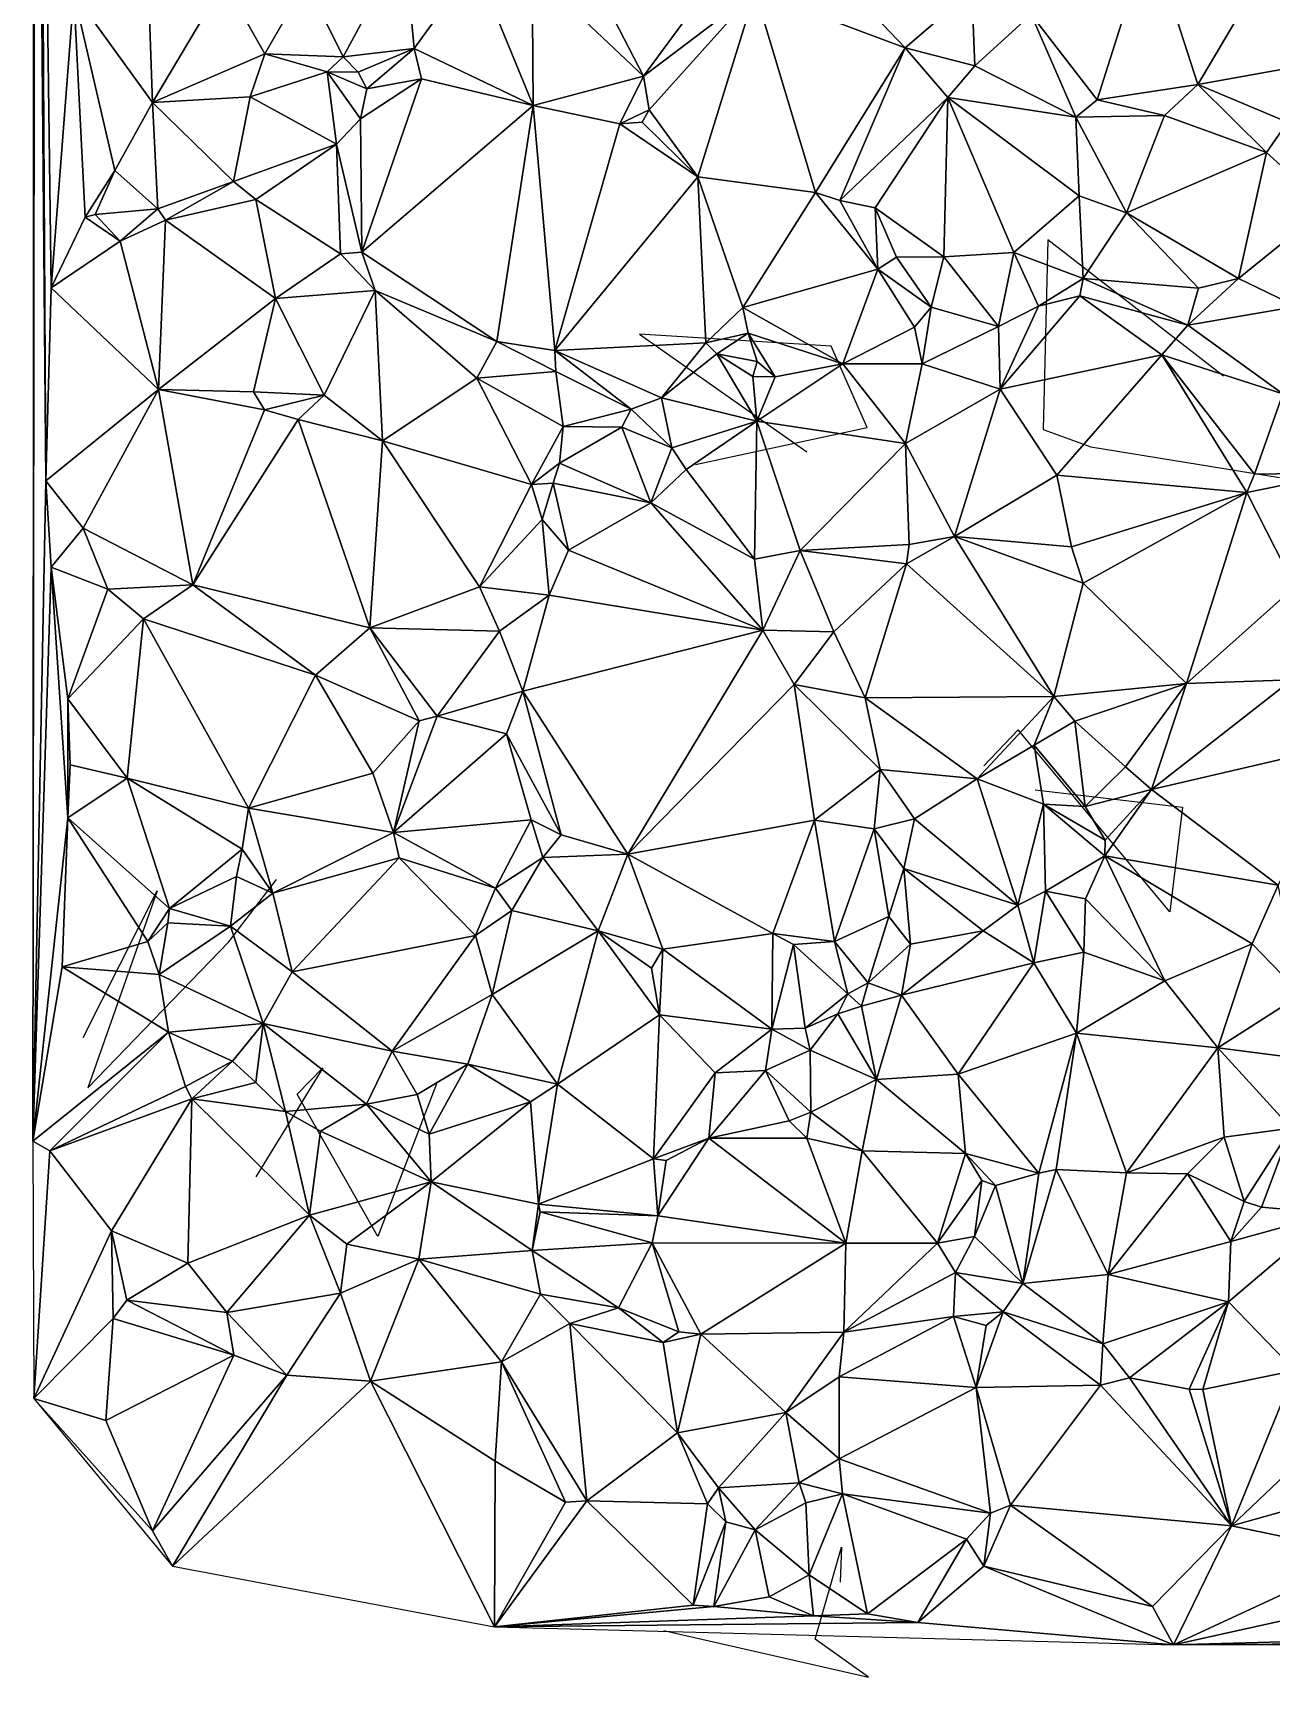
# Model space of a CAD drawing. Header units: metres. Extents: x -15 to 15.3, y -15.5 to 15.
# Drawn here: x -15 to -4.97, y -15.25 to -1.94 of the extents above; entities that cross this region are included whole.
import ezdxf

# ---------------------------------------------------------------- set-up
doc = ezdxf.new("R2010")
doc.units = ezdxf.units.M
doc.layers.add('CRACKS', color=1, linetype='Continuous')
doc.layers.add('STREET_MESH', color=7, linetype='Continuous')

msp = doc.modelspace()

# ---------------------------------------------------------------- linework, layer by layer
at = {"layer": 'CRACKS'}
for points in [[(-5.358, -4.716, 0.1), (-6.779, -3.612, 0.1), (-6.817, -5.148, 0.1), (-6.432, -5.287, 0.1), (-4.905, -5.535, 0.1)], [(-9.632, -5.432, 0.1), (-8.241, -5.131, 0.1), (-8.535, -4.473, 0.1), (-10.085, -4.377, 0.1), (-8.73, -5.329, 0.1)], [(-6.881, -8.065, 0.1), (-5.69, -8.205, 0.1), (-5.791, -9.052, 0.1), (-7.021, -7.579, 0.1), (-7.297, -7.869, 0.1)], [(-14.59, -10.07, 0.1), (-13.99, -8.883, 0.1), (-14.552, -10.477, 0.1), (-13.411, -9.296, 0.1), (-13.023, -8.79, 0.1)], [(-11.73, -10.444, 0.1), (-12.204, -11.681, 0.1), (-12.856, -10.528, 0.1), (-12.65, -10.315, 0.1), (-13.19, -11.197, 0.1)], [(-9.888, -14.871, 0.1), (-8.231, -15.247, 0.1), (-8.664, -14.941, 0.1), (-8.45, -14.195, 0.1), (-8.462, -14.478, 0.1)]]:
    msp.add_polyline3d(points, dxfattribs=at)
at = {"layer": 'STREET_MESH'}
for points in [[(-14.978, 4.405), (-14.99, 7.41), (-14.996, -10.909)], [(-14.89, -5.563), (-14.978, 4.405), (-14.996, -10.909)], [(-14.89, -5.563), (-14.94, 2.964), (-14.978, 4.405)], [(-14.665, -1.617), (-14.94, 2.964), (-14.848, -4)], [(-14.94, 2.964), (-14.89, -5.563), (-14.848, -4)], [(-6.38, -2.478), (-5.958, -1.14), (-6.914, -1.788)], [(-5.958, -1.14), (-6.38, -2.478), (-5.566, -2.356)], [(-5.958, -1.14), (-5.566, -2.356), (-4.936, -1.291)], [(-11.987, -1.21), (-12.783, -1.523), (-12.483, -2.131)], [(-11.91, -2.063), (-11.987, -1.21), (-12.483, -2.131)], [(-11.987, -1.21), (-11.91, -2.063), (-11.415, -1.38)], [(-10.565, -1.294), (-10.953, -1.435), (-10.054, -2.287)], [(-9.369, -1.358), (-10.565, -1.294), (-10.054, -2.287)], [(-5.566, -2.356), (-4.814, -2.22), (-4.936, -1.291)], [(-14.029, -2.5), (-14.069, -1.355), (-14.665, -1.617)], [(-14.029, -2.5), (-13.448, -1.525), (-14.069, -1.355)], [(-11.91, -2.063), (-10.947, -2.526), (-11.415, -1.38)], [(-10.947, -2.526), (-10.953, -1.435), (-11.415, -1.38)], [(-10.953, -1.435), (-10.947, -2.526), (-10.054, -2.287)], [(-9.149, -1.602), (-9.369, -1.358), (-10.054, -2.287)], [(-8.6, -1.359), (-9.149, -1.602), (-7.936, -2.058)], [(-7.395, -1.593), (-8.6, -1.359), (-7.936, -2.058)], [(-13.448, -1.525), (-14.029, -2.5), (-13.118, -2.107)], [(-12.783, -1.523), (-13.448, -1.525), (-13.118, -2.107)], [(-12.483, -2.131), (-12.783, -1.523), (-13.118, -2.107)], [(-7.372, -2.204), (-7.395, -1.593), (-7.936, -2.058)], [(-7.395, -1.593), (-7.372, -2.204), (-6.914, -1.788)], [(-14.573, -3.429), (-14.665, -1.617), (-14.848, -4)], [(-14.573, -3.429), (-14.334, -3.052), (-14.665, -1.617)], [(-14.334, -3.052), (-14.029, -2.5), (-14.665, -1.617)], [(-10.006, -2.559), (-9.149, -1.602), (-10.054, -2.287)], [(-9.149, -1.602), (-10.006, -2.559), (-9.614, -3.103)], [(-9.149, -1.602), (-9.614, -3.103), (-8.661, -3.23)], [(-9.149, -1.602), (-8.661, -3.23), (-7.936, -2.058)], [(-7.372, -2.204), (-6.552, -2.619), (-6.914, -1.788)], [(-6.552, -2.619), (-6.38, -2.478), (-6.914, -1.788)], [(-14.029, -2.5), (-13.236, -2.455), (-13.118, -2.107)], [(-13.236, -2.455), (-12.615, -2.252), (-13.118, -2.107)], [(-12.615, -2.252), (-12.483, -2.131), (-13.118, -2.107)], [(-12.364, -2.256), (-11.91, -2.063), (-12.483, -2.131)], [(-12.364, -2.256), (-12.293, -2.389), (-11.91, -2.063)], [(-11.91, -2.063), (-12.293, -2.389), (-11.85, -2.308)], [(-11.91, -2.063), (-11.85, -2.308), (-10.947, -2.526)], [(-8.661, -3.23), (-8.463, -3.294), (-7.936, -2.058)], [(-8.463, -3.294), (-7.59, -2.461), (-7.936, -2.058)], [(-7.59, -2.461), (-7.372, -2.204), (-7.936, -2.058)], [(-12.538, -2.839), (-12.615, -2.252), (-13.236, -2.455)], [(-12.615, -2.252), (-12.364, -2.256), (-12.483, -2.131)], [(-12.615, -2.252), (-12.293, -2.389), (-12.364, -2.256)], [(-12.345, -2.634), (-12.615, -2.252), (-12.538, -2.839)], [(-12.615, -2.252), (-12.345, -2.634), (-12.293, -2.389)], [(-6.552, -2.619), (-7.372, -2.204), (-7.59, -2.461)], [(-4.839, -2.659), (-4.814, -2.22), (-5.566, -2.356)], [(-12.293, -2.389), (-12.345, -2.634), (-11.85, -2.308)], [(-12.345, -2.634), (-12.333, -3.712), (-11.85, -2.308)], [(-11.85, -2.308), (-12.333, -3.712), (-10.947, -2.526)], [(-10.947, -2.526), (-10.244, -2.674), (-10.054, -2.287)], [(-10.244, -2.674), (-10.006, -2.559), (-10.054, -2.287)], [(-6.38, -2.478), (-5.834, -2.606), (-5.566, -2.356)], [(-5.834, -2.606), (-5.009, -2.904), (-5.566, -2.356)], [(-5.009, -2.904), (-4.839, -2.659), (-5.566, -2.356)], [(-14.334, -3.052), (-13.984, -3.361), (-14.029, -2.5)], [(-13.373, -3.139), (-13.236, -2.455), (-14.029, -2.5)], [(-13.984, -3.361), (-13.373, -3.139), (-14.029, -2.5)], [(-12.538, -2.839), (-13.236, -2.455), (-13.373, -3.139)], [(-12.333, -3.712), (-11.239, -4.435), (-10.947, -2.526)], [(-10.947, -2.526), (-11.239, -4.435), (-10.77, -4.509)], [(-10.244, -2.674), (-10.947, -2.526), (-10.77, -4.509)], [(-7.59, -2.461), (-8.463, -3.294), (-8.177, -3.354)], [(-7.621, -3.751), (-7.59, -2.461), (-8.177, -3.354)], [(-7.621, -3.751), (-7.054, -3.714), (-7.59, -2.461)], [(-6.526, -3.255), (-6.552, -2.619), (-7.59, -2.461)], [(-7.054, -3.714), (-6.526, -3.255), (-7.59, -2.461)], [(-5.834, -2.606), (-6.38, -2.478), (-6.552, -2.619)], [(-12.345, -2.634), (-12.538, -2.839), (-12.333, -3.712)], [(-10.064, -2.659), (-10.006, -2.559), (-10.244, -2.674)], [(-10.064, -2.659), (-10.244, -2.674), (-9.614, -3.103)], [(-10.006, -2.559), (-10.064, -2.659), (-9.614, -3.103)], [(-5.834, -2.606), (-6.552, -2.619), (-6.144, -3.394)], [(-6.552, -2.619), (-6.526, -3.255), (-6.144, -3.394)], [(-5.009, -2.904), (-5.834, -2.606), (-6.144, -3.394)], [(-4.522, -3.347), (-4.839, -2.659), (-5.009, -2.904)], [(-9.614, -3.103), (-10.244, -2.674), (-10.77, -4.509)], [(-13.19, -3.285), (-12.538, -2.839), (-13.373, -3.139)], [(-13.19, -3.285), (-12.507, -3.725), (-12.538, -2.839)], [(-12.538, -2.839), (-12.507, -3.725), (-12.333, -3.712)], [(-5.235, -3.924), (-5.009, -2.904), (-6.144, -3.394)], [(-5.235, -3.924), (-4.522, -3.347), (-5.009, -2.904)], [(-14.492, -3.408), (-14.334, -3.052), (-14.573, -3.429)], [(-14.492, -3.408), (-13.984, -3.361), (-14.334, -3.052)], [(-13.373, -3.139), (-13.984, -3.361), (-13.923, -3.454)], [(-13.19, -3.285), (-13.373, -3.139), (-13.923, -3.454)], [(-9.548, -4.445), (-9.614, -3.103), (-10.77, -4.509)], [(-9.548, -4.445), (-9.248, -4.16), (-9.614, -3.103)], [(-9.614, -3.103), (-9.248, -4.16), (-8.661, -3.23)], [(-13.031, -4.086), (-13.19, -3.285), (-13.923, -3.454)], [(-12.507, -3.725), (-13.19, -3.285), (-13.031, -4.086)], [(-9.248, -4.16), (-8.157, -3.851), (-8.661, -3.23)], [(-8.157, -3.851), (-8.463, -3.294), (-8.661, -3.23)], [(-8.463, -3.294), (-8.157, -3.851), (-8.177, -3.354)], [(-6.494, -3.924), (-6.526, -3.255), (-7.054, -3.714)], [(-6.526, -3.255), (-6.494, -3.924), (-6.144, -3.394)], [(-14.289, -3.623), (-14.573, -3.429), (-14.848, -4)], [(-14.289, -3.623), (-14.492, -3.408), (-14.573, -3.429)], [(-13.984, -3.361), (-14.492, -3.408), (-14.289, -3.623)], [(-13.984, -3.361), (-14.289, -3.623), (-13.923, -3.454)], [(-14.289, -3.623), (-13.978, -4.824), (-13.923, -3.454)], [(-13.978, -4.824), (-13.031, -4.086), (-13.923, -3.454)], [(-8.157, -3.851), (-8.005, -3.752), (-8.177, -3.354)], [(-8.005, -3.752), (-7.621, -3.751), (-8.177, -3.354)], [(-6.494, -3.924), (-5.559, -4.004), (-6.144, -3.394)], [(-5.559, -4.004), (-5.235, -3.924), (-6.144, -3.394)], [(-4.766, -4.153), (-4.522, -3.347), (-5.235, -3.924)], [(-13.978, -4.824), (-14.289, -3.623), (-14.848, -4)], [(-12.507, -3.725), (-13.031, -4.086), (-12.226, -4.023)], [(-12.507, -3.725), (-12.226, -4.023), (-12.333, -3.712)], [(-12.226, -4.023), (-11.239, -4.435), (-12.333, -3.712)], [(-7.621, -3.751), (-7.18, -4.315), (-7.054, -3.714)], [(-7.18, -4.315), (-6.854, -4.148), (-7.054, -3.714)], [(-6.854, -4.148), (-6.494, -3.924), (-7.054, -3.714)], [(-9.248, -4.16), (-8.44, -4.616), (-8.157, -3.851)], [(-8.44, -4.616), (-7.858, -4.318), (-8.157, -3.851)], [(-7.725, -4.158), (-8.005, -3.752), (-8.157, -3.851)], [(-7.858, -4.318), (-7.725, -4.158), (-8.157, -3.851)], [(-8.005, -3.752), (-7.725, -4.158), (-7.621, -3.751)], [(-7.725, -4.158), (-7.18, -4.315), (-7.621, -3.751)], [(-6.494, -3.924), (-6.854, -4.148), (-6.522, -4.065)], [(-5.647, -4.304), (-6.494, -3.924), (-6.522, -4.065)], [(-6.494, -3.924), (-5.647, -4.304), (-5.559, -4.004)], [(-5.647, -4.304), (-5.235, -3.924), (-5.559, -4.004)], [(-5.647, -4.304), (-4.766, -4.153), (-5.235, -3.924)], [(-14.89, -5.563), (-13.978, -4.824), (-14.848, -4)], [(-13.211, -4.844), (-13.031, -4.086), (-13.978, -4.824)], [(-12.638, -4.871), (-13.031, -4.086), (-13.211, -4.844)], [(-13.031, -4.086), (-12.638, -4.871), (-12.226, -4.023)], [(-12.226, -4.023), (-12.638, -4.871), (-12.166, -5.239)], [(-11.402, -4.731), (-12.226, -4.023), (-12.166, -5.239)], [(-11.239, -4.435), (-12.226, -4.023), (-11.402, -4.731)], [(-5.858, -4.544), (-6.522, -4.065), (-7.165, -4.82)], [(-6.522, -4.065), (-6.854, -4.148), (-7.165, -4.82)], [(-5.858, -4.544), (-5.647, -4.304), (-6.522, -4.065)], [(-9.205, -4.368), (-9.248, -4.16), (-9.548, -4.445)], [(-8.44, -4.616), (-9.248, -4.16), (-9.205, -4.368)], [(-7.725, -4.158), (-7.858, -4.318), (-7.797, -4.617)], [(-7.725, -4.158), (-7.797, -4.617), (-7.18, -4.315)], [(-6.854, -4.148), (-7.18, -4.315), (-7.165, -4.82)], [(-4.766, -4.153), (-5.647, -4.304), (-4.877, -4.859)], [(-9.458, -4.535), (-9.205, -4.368), (-9.548, -4.445)], [(-9.458, -4.535), (-9.134, -4.596), (-9.205, -4.368)], [(-8.44, -4.616), (-9.205, -4.368), (-8.988, -4.722)], [(-9.205, -4.368), (-9.134, -4.596), (-8.988, -4.722)], [(-7.797, -4.617), (-7.858, -4.318), (-8.44, -4.616)], [(-7.18, -4.315), (-7.797, -4.617), (-7.165, -4.82)], [(-5.647, -4.304), (-5.858, -4.544), (-4.877, -4.859)], [(-11.239, -4.435), (-11.402, -4.731), (-10.764, -4.679)], [(-11.239, -4.435), (-10.764, -4.679), (-10.77, -4.509)], [(-9.907, -4.892), (-9.548, -4.445), (-10.77, -4.509)], [(-10.764, -4.679), (-10.154, -4.984), (-10.77, -4.509)], [(-10.154, -4.984), (-9.907, -4.892), (-10.77, -4.509)], [(-9.907, -4.892), (-9.458, -4.535), (-9.548, -4.445)], [(-9.458, -4.535), (-9.907, -4.892), (-9.136, -5.079)], [(-9.167, -4.718), (-9.458, -4.535), (-9.136, -5.079)], [(-9.458, -4.535), (-9.167, -4.718), (-9.134, -4.596)], [(-9.134, -4.596), (-9.167, -4.718), (-8.988, -4.722)], [(-9.136, -5.079), (-8.44, -4.616), (-8.988, -4.722)], [(-8.44, -4.616), (-9.136, -5.079), (-7.932, -5.26)], [(-7.797, -4.617), (-8.44, -4.616), (-7.932, -5.26)], [(-7.797, -4.617), (-7.932, -5.26), (-7.165, -4.82)], [(-6.706, -5.516), (-5.858, -4.544), (-7.165, -4.82)], [(-5.858, -4.544), (-6.706, -5.516), (-5.169, -5.658)], [(-5.107, -5.508), (-5.858, -4.544), (-5.169, -5.658)], [(-5.858, -4.544), (-5.107, -5.508), (-4.877, -4.859)], [(-10.961, -5.593), (-11.402, -4.731), (-12.166, -5.239)], [(-10.764, -4.679), (-11.402, -4.731), (-10.702, -5.123)], [(-11.402, -4.731), (-10.961, -5.593), (-10.702, -5.123)], [(-10.154, -4.984), (-10.764, -4.679), (-10.702, -5.123)], [(-9.167, -4.718), (-9.136, -5.079), (-8.988, -4.722)], [(-14.59, -5.947), (-13.978, -4.824), (-14.89, -5.563)], [(-14.59, -5.947), (-13.702, -6.404), (-13.978, -4.824)], [(-13.702, -6.404), (-13.122, -4.988), (-13.978, -4.824)], [(-13.122, -4.988), (-13.211, -4.844), (-13.978, -4.824)], [(-12.638, -4.871), (-13.211, -4.844), (-13.122, -4.988)], [(-12.849, -5.066), (-12.638, -4.871), (-13.122, -4.988)], [(-12.638, -4.871), (-12.849, -5.066), (-12.166, -5.239)], [(-9.824, -5.295), (-9.907, -4.892), (-10.154, -4.984)], [(-9.907, -4.892), (-9.824, -5.295), (-9.136, -5.079)], [(-7.165, -4.82), (-7.932, -5.26), (-7.536, -6.013)], [(-6.706, -5.516), (-7.165, -4.82), (-7.536, -6.013)], [(-5.107, -5.508), (-4.385, -5.498), (-4.877, -4.859)], [(-12.849, -5.066), (-13.122, -4.988), (-13.702, -6.404)], [(-10.229, -5.128), (-10.154, -4.984), (-10.702, -5.123)], [(-10.229, -5.128), (-9.824, -5.295), (-10.154, -4.984)], [(-12.849, -5.066), (-13.702, -6.404), (-12.269, -6.753)], [(-12.849, -5.066), (-12.269, -6.753), (-12.166, -5.239)], [(-10.961, -5.593), (-10.734, -5.421), (-10.702, -5.123)], [(-10.734, -5.421), (-10.229, -5.128), (-10.702, -5.123)], [(-10.229, -5.128), (-10.734, -5.421), (-9.993, -5.741)], [(-9.824, -5.295), (-10.229, -5.128), (-9.993, -5.741)], [(-9.136, -5.079), (-9.824, -5.295), (-9.708, -5.471)], [(-9.154, -6.198), (-9.136, -5.079), (-9.708, -5.471)], [(-9.154, -6.198), (-8.784, -6.126), (-9.136, -5.079)], [(-9.136, -5.079), (-8.784, -6.126), (-7.932, -5.26)], [(-12.269, -6.753), (-11.38, -6.422), (-12.166, -5.239)], [(-11.38, -6.422), (-10.961, -5.593), (-12.166, -5.239)], [(-9.824, -5.295), (-9.993, -5.741), (-9.708, -5.471)], [(-8.784, -6.126), (-7.902, -6.079), (-7.932, -5.26)], [(-7.932, -5.26), (-7.902, -6.079), (-7.536, -6.013)], [(-10.734, -5.421), (-10.961, -5.593), (-10.785, -5.581)], [(-10.734, -5.421), (-10.785, -5.581), (-9.993, -5.741)], [(-14.848, -6.261), (-14.89, -5.563), (-14.996, -10.909)], [(-14.848, -6.261), (-14.59, -5.947), (-14.89, -5.563)], [(-10.961, -5.593), (-10.874, -5.875), (-10.785, -5.581)], [(-10.785, -5.581), (-10.874, -5.875), (-10.66, -6.125)], [(-10.785, -5.581), (-10.66, -6.125), (-9.993, -5.741)], [(-9.993, -5.741), (-9.154, -6.198), (-9.708, -5.471)], [(-6.589, -6.098), (-6.706, -5.516), (-7.536, -6.013)], [(-6.706, -5.516), (-6.589, -6.098), (-5.169, -5.658)], [(-4.78, -6.42), (-4.385, -5.498), (-5.169, -5.658)], [(-4.385, -5.498), (-5.107, -5.508), (-5.169, -5.658)], [(-10.874, -5.875), (-10.961, -5.593), (-11.38, -6.422)], [(-6.589, -6.098), (-6.494, -6.391), (-5.169, -5.658)], [(-6.494, -6.391), (-5.658, -7.203), (-5.169, -5.658)], [(-5.658, -7.203), (-4.78, -6.42), (-5.169, -5.658)], [(-9.993, -5.741), (-10.66, -6.125), (-9.086, -6.773)], [(-9.154, -6.198), (-9.993, -5.741), (-9.086, -6.773)], [(-14.39, -6.439), (-14.59, -5.947), (-14.848, -6.261)], [(-14.39, -6.439), (-13.702, -6.404), (-14.59, -5.947)], [(-10.874, -5.875), (-11.38, -6.422), (-10.816, -6.49)], [(-10.66, -6.125), (-10.874, -5.875), (-10.816, -6.49)], [(-7.924, -6.235), (-7.902, -6.079), (-8.784, -6.126)], [(-7.902, -6.079), (-7.924, -6.235), (-7.536, -6.013)], [(-7.924, -6.235), (-6.731, -7.31), (-7.536, -6.013)], [(-6.494, -6.391), (-6.589, -6.098), (-7.536, -6.013)], [(-6.731, -7.31), (-6.494, -6.391), (-7.536, -6.013)], [(-10.66, -6.125), (-10.816, -6.49), (-9.086, -6.773)], [(-8.784, -6.126), (-9.154, -6.198), (-9.086, -6.773)], [(-8.512, -6.785), (-8.784, -6.126), (-9.086, -6.773)], [(-7.924, -6.235), (-8.784, -6.126), (-8.512, -6.785)], [(-7.924, -6.235), (-8.512, -6.785), (-8.259, -7.319)], [(-6.731, -7.31), (-7.924, -6.235), (-8.259, -7.319)], [(-14.712, -8.291), (-14.848, -6.261), (-14.996, -10.909)], [(-14.848, -6.261), (-14.712, -8.291), (-14.712, -7.328)], [(-14.39, -6.439), (-14.848, -6.261), (-14.712, -7.328)], [(-14.102, -6.68), (-14.39, -6.439), (-14.712, -7.328)], [(-13.702, -6.404), (-14.39, -6.439), (-14.102, -6.68)], [(-12.708, -7.137), (-13.702, -6.404), (-14.102, -6.68)], [(-13.702, -6.404), (-12.708, -7.137), (-12.269, -6.753)], [(-11.218, -6.78), (-11.38, -6.422), (-12.269, -6.753)], [(-11.38, -6.422), (-11.218, -6.78), (-10.816, -6.49)], [(-11.218, -6.78), (-11.031, -7.265), (-10.816, -6.49)], [(-10.816, -6.49), (-11.031, -7.265), (-9.086, -6.773)], [(-6.494, -6.391), (-6.731, -7.31), (-5.658, -7.203)], [(-4.78, -6.42), (-5.658, -7.203), (-4.805, -7.174)], [(-14.234, -7.971), (-14.102, -6.68), (-14.712, -7.328)], [(-14.234, -7.971), (-13.252, -8.212), (-14.102, -6.68)], [(-13.252, -8.212), (-12.708, -7.137), (-14.102, -6.68)], [(-12.708, -7.137), (-11.869, -7.507), (-12.269, -6.753)], [(-11.722, -7.468), (-11.218, -6.78), (-12.269, -6.753)], [(-11.869, -7.507), (-11.722, -7.468), (-12.269, -6.753)], [(-11.722, -7.468), (-11.031, -7.265), (-11.218, -6.78)], [(-9.086, -6.773), (-11.031, -7.265), (-10.18, -8.585)], [(-8.833, -7.211), (-9.086, -6.773), (-10.18, -8.585)], [(-8.833, -7.211), (-8.512, -6.785), (-9.086, -6.773)], [(-8.512, -6.785), (-8.833, -7.211), (-8.259, -7.319)], [(-13.252, -8.212), (-12.245, -7.929), (-12.708, -7.137)], [(-12.245, -7.929), (-11.869, -7.507), (-12.708, -7.137)], [(-4.805, -7.174), (-5.658, -7.203), (-5.94, -8.063)], [(-4.339, -7.69), (-4.805, -7.174), (-5.94, -8.063)], [(-11.031, -7.265), (-11.722, -7.468), (-11.162, -7.612)], [(-10.719, -8.429), (-11.031, -7.265), (-11.162, -7.612)], [(-11.031, -7.265), (-10.719, -8.429), (-10.18, -8.585)], [(-8.669, -8.31), (-8.833, -7.211), (-10.18, -8.585)], [(-8.833, -7.211), (-8.138, -7.899), (-8.259, -7.319)], [(-8.138, -7.899), (-8.833, -7.211), (-8.669, -8.31)], [(-7.353, -7.976), (-6.731, -7.31), (-8.259, -7.319)], [(-8.138, -7.899), (-7.353, -7.976), (-8.259, -7.319)], [(-6.731, -7.31), (-7.353, -7.976), (-6.891, -7.704)], [(-6.56, -7.51), (-6.731, -7.31), (-6.891, -7.704)], [(-5.658, -7.203), (-6.731, -7.31), (-6.56, -7.51)], [(-6.152, -7.878), (-5.658, -7.203), (-6.56, -7.51)], [(-5.658, -7.203), (-6.152, -7.878), (-5.94, -8.063)], [(-14.712, -8.291), (-14.695, -7.862), (-14.712, -7.328)], [(-14.695, -7.862), (-14.234, -7.971), (-14.712, -7.328)], [(-11.869, -7.507), (-12.245, -7.929), (-12.077, -8.409)], [(-11.162, -7.612), (-11.722, -7.468), (-12.077, -8.409)], [(-11.722, -7.468), (-11.869, -7.507), (-12.077, -8.409)], [(-6.56, -7.51), (-6.891, -7.704), (-6.477, -8.199)], [(-6.152, -7.878), (-6.56, -7.51), (-6.477, -8.199)], [(-10.962, -8.308), (-11.162, -7.612), (-12.077, -8.409)], [(-10.962, -8.308), (-10.719, -8.429), (-11.162, -7.612)], [(-6.891, -7.704), (-7.353, -7.976), (-6.816, -8.18)], [(-6.477, -8.199), (-6.891, -7.704), (-6.816, -8.18)], [(-4.915, -8.836), (-4.339, -7.69), (-5.94, -8.063)], [(-14.234, -7.971), (-14.695, -7.862), (-14.712, -8.291)], [(-13.89, -9.025), (-14.234, -7.971), (-14.712, -8.291)], [(-13.301, -8.546), (-13.252, -8.212), (-14.234, -7.971)], [(-13.89, -9.025), (-13.301, -8.546), (-14.234, -7.971)], [(-12.245, -7.929), (-13.252, -8.212), (-12.077, -8.409)], [(-8.186, -8.379), (-8.138, -7.899), (-8.669, -8.31)], [(-8.186, -8.379), (-7.858, -8.3), (-8.138, -7.899)], [(-7.858, -8.3), (-7.353, -7.976), (-8.138, -7.899)], [(-7.858, -8.3), (-7.023, -8.997), (-7.353, -7.976)], [(-7.353, -7.976), (-7.023, -8.997), (-6.816, -8.18)], [(-6.152, -7.878), (-6.477, -8.199), (-5.94, -8.063)], [(-6.477, -8.199), (-6.316, -8.472), (-5.94, -8.063)], [(-6.318, -8.598), (-4.915, -8.836), (-5.94, -8.063)], [(-6.316, -8.472), (-6.318, -8.598), (-5.94, -8.063)], [(-13.252, -8.212), (-13.301, -8.546), (-13.054, -8.9)], [(-12.077, -8.409), (-13.252, -8.212), (-13.054, -8.9)], [(-7.023, -8.997), (-6.798, -8.885), (-6.816, -8.18)], [(-6.318, -8.598), (-6.316, -8.472), (-6.816, -8.18)], [(-6.316, -8.472), (-6.477, -8.199), (-6.816, -8.18)], [(-6.798, -8.885), (-6.318, -8.598), (-6.816, -8.18)], [(-14.759, -9.496), (-14.712, -8.291), (-14.996, -10.909)], [(-14.066, -9.291), (-14.712, -8.291), (-14.759, -9.496)], [(-14.066, -9.291), (-13.89, -9.025), (-14.712, -8.291)], [(-11.251, -8.861), (-10.962, -8.308), (-12.077, -8.409)], [(-10.867, -8.612), (-10.962, -8.308), (-11.251, -8.861)], [(-10.867, -8.612), (-10.719, -8.429), (-10.962, -8.308)], [(-9.007, -9.227), (-8.669, -8.31), (-10.18, -8.585)], [(-9.007, -9.227), (-8.508, -9.292), (-8.669, -8.31)], [(-8.508, -9.292), (-8.186, -8.379), (-8.669, -8.31)], [(-8.508, -9.292), (-8.068, -9.091), (-8.186, -8.379)], [(-7.858, -8.3), (-8.186, -8.379), (-7.945, -8.7)], [(-8.186, -8.379), (-8.068, -9.091), (-7.945, -8.7)], [(-7.023, -8.997), (-7.858, -8.3), (-7.945, -8.7)], [(-12.03, -8.615), (-12.077, -8.409), (-13.054, -8.9)], [(-12.03, -8.615), (-11.251, -8.861), (-12.077, -8.409)], [(-10.719, -8.429), (-10.867, -8.612), (-10.18, -8.585)], [(-13.349, -8.765), (-13.301, -8.546), (-13.89, -9.025)], [(-13.301, -8.546), (-13.349, -8.765), (-13.054, -8.9)], [(-12.898, -9.537), (-12.03, -8.615), (-13.054, -8.9)], [(-11.414, -9.245), (-12.03, -8.615), (-12.898, -9.537)], [(-12.03, -8.615), (-11.414, -9.245), (-11.251, -8.861)], [(-11.118, -9.042), (-10.867, -8.612), (-11.251, -8.861)], [(-10.42, -9.207), (-10.867, -8.612), (-11.118, -9.042)], [(-10.867, -8.612), (-10.42, -9.207), (-10.18, -8.585)], [(-10.42, -9.207), (-9.896, -9.355), (-10.18, -8.585)], [(-9.896, -9.355), (-9.007, -9.227), (-10.18, -8.585)], [(-6.798, -8.885), (-6.475, -8.948), (-6.318, -8.598)], [(-6.318, -8.598), (-6.475, -8.948), (-5.833, -9.612)], [(-6.318, -8.598), (-5.833, -9.612), (-5.125, -9.311)], [(-4.915, -8.836), (-6.318, -8.598), (-5.125, -9.311)], [(-13.349, -8.765), (-13.89, -9.025), (-13.396, -9.169)], [(-13.349, -8.765), (-13.396, -9.169), (-13.054, -8.9)], [(-8.068, -9.091), (-7.892, -9.315), (-7.945, -8.7)], [(-7.023, -8.997), (-7.945, -8.7), (-7.302, -9.205)], [(-7.945, -8.7), (-7.892, -9.315), (-7.302, -9.205)], [(-13.396, -9.169), (-12.898, -9.537), (-13.054, -8.9)], [(-11.414, -9.245), (-11.118, -9.042), (-11.251, -8.861)], [(-7.023, -8.997), (-6.892, -9.466), (-6.798, -8.885)], [(-6.892, -9.466), (-6.487, -9.379), (-6.798, -8.885)], [(-6.798, -8.885), (-6.487, -9.379), (-6.475, -8.948)], [(-4.73, -9.721), (-4.915, -8.836), (-5.125, -9.311)], [(-14.066, -9.291), (-13.905, -9.142), (-13.89, -9.025)], [(-13.89, -9.025), (-13.905, -9.142), (-13.396, -9.169)], [(-11.118, -9.042), (-11.414, -9.245), (-11.278, -9.72)], [(-10.42, -9.207), (-11.118, -9.042), (-11.278, -9.72)], [(-6.892, -9.466), (-7.023, -8.997), (-7.302, -9.205)], [(-6.475, -8.948), (-6.487, -9.379), (-5.833, -9.612)], [(-13.905, -9.142), (-14.066, -9.291), (-13.975, -9.559)], [(-13.396, -9.169), (-13.905, -9.142), (-13.975, -9.559)], [(-13.133, -9.955), (-13.396, -9.169), (-13.975, -9.559)], [(-13.133, -9.955), (-12.898, -9.537), (-13.396, -9.169)], [(-8.235, -9.627), (-8.068, -9.091), (-8.508, -9.292)], [(-8.235, -9.627), (-7.892, -9.315), (-8.068, -9.091)], [(-14.066, -9.291), (-14.759, -9.496), (-13.975, -9.559)], [(-11.414, -9.245), (-12.898, -9.537), (-12.088, -10.179)], [(-11.414, -9.245), (-12.088, -10.179), (-11.278, -9.72)], [(-10.749, -10.448), (-10.42, -9.207), (-11.278, -9.72)], [(-10.749, -10.448), (-9.924, -9.886), (-10.42, -9.207)], [(-9.924, -9.886), (-9.988, -9.508), (-10.42, -9.207)], [(-9.988, -9.508), (-9.896, -9.355), (-10.42, -9.207)], [(-9.896, -9.355), (-9.013, -10.001), (-9.007, -9.227)], [(-9.013, -10.001), (-8.839, -9.316), (-9.007, -9.227)], [(-8.839, -9.316), (-9.013, -10.001), (-8.743, -9.994)], [(-8.839, -9.316), (-8.508, -9.292), (-9.007, -9.227)], [(-8.839, -9.316), (-8.4, -9.717), (-8.508, -9.292)], [(-8.4, -9.717), (-8.839, -9.316), (-8.743, -9.994)], [(-8.4, -9.717), (-8.235, -9.627), (-8.508, -9.292)], [(-8.235, -9.627), (-7.965, -9.727), (-7.892, -9.315)], [(-7.965, -9.727), (-6.892, -9.466), (-7.302, -9.205)], [(-7.892, -9.315), (-7.965, -9.727), (-7.302, -9.205)], [(-5.833, -9.612), (-5.404, -10.154), (-5.125, -9.311)], [(-5.404, -10.154), (-4.73, -9.721), (-5.125, -9.311)], [(-9.896, -9.355), (-9.988, -9.508), (-9.924, -9.886)], [(-9.013, -10.001), (-9.896, -9.355), (-9.924, -9.886)], [(-6.548, -10.034), (-6.487, -9.379), (-6.892, -9.466)], [(-6.487, -9.379), (-6.548, -10.034), (-5.833, -9.612)], [(-13.897, -10.025), (-14.759, -9.496), (-14.996, -10.909)], [(-14.759, -9.496), (-13.897, -10.025), (-13.975, -9.559)], [(-13.897, -10.025), (-13.133, -9.955), (-13.975, -9.559)], [(-12.898, -9.537), (-13.133, -9.955), (-12.088, -10.179)], [(-7.965, -9.727), (-7.506, -10.365), (-6.892, -9.466)], [(-7.506, -10.365), (-6.548, -10.034), (-6.892, -9.466)], [(-8.235, -9.627), (-8.4, -9.717), (-8.289, -9.817)], [(-8.235, -9.627), (-8.289, -9.817), (-7.965, -9.727)], [(-6.548, -10.034), (-5.404, -10.154), (-5.833, -9.612)], [(-12.088, -10.179), (-11.476, -10.286), (-11.278, -9.72)], [(-11.476, -10.286), (-10.749, -10.448), (-11.278, -9.72)], [(-8.479, -9.879), (-8.4, -9.717), (-8.743, -9.994)], [(-8.4, -9.717), (-8.479, -9.879), (-8.289, -9.817)], [(-8.289, -9.817), (-8.479, -9.879), (-8.166, -10.409)], [(-8.289, -9.817), (-8.166, -10.409), (-7.965, -9.727)], [(-7.965, -9.727), (-8.166, -10.409), (-7.506, -10.365)], [(-4.754, -10.236), (-4.73, -9.721), (-5.404, -10.154)], [(-13.381, -10.26), (-13.133, -9.955), (-13.897, -10.025)], [(-13.133, -9.955), (-13.381, -10.26), (-13.192, -10.434)], [(-12.95, -10.668), (-13.133, -9.955), (-13.192, -10.434)], [(-13.133, -9.955), (-12.295, -10.61), (-12.088, -10.179)], [(-12.95, -10.668), (-12.295, -10.61), (-13.133, -9.955)], [(-9.924, -9.886), (-10.749, -10.448), (-9.972, -11.051)], [(-9.924, -9.886), (-9.972, -11.051), (-9.472, -10.356)], [(-9.013, -10.001), (-9.924, -9.886), (-9.472, -10.356)], [(-8.703, -10.173), (-8.479, -9.879), (-8.743, -9.994)], [(-8.479, -9.879), (-8.703, -10.173), (-8.166, -10.409)], [(-14.86, -10.987), (-13.897, -10.025), (-14.996, -10.909)], [(-14.86, -10.987), (-13.76, -10.467), (-13.897, -10.025)], [(-13.76, -10.467), (-13.381, -10.26), (-13.897, -10.025)], [(-9.066, -10.336), (-9.013, -10.001), (-9.472, -10.356)], [(-9.066, -10.336), (-8.703, -10.173), (-9.013, -10.001)], [(-9.013, -10.001), (-8.703, -10.173), (-8.743, -9.994)], [(-7.506, -10.365), (-6.853, -11.167), (-6.548, -10.034)], [(-6.853, -11.167), (-6.713, -11.139), (-6.548, -10.034)], [(-6.548, -10.034), (-6.713, -11.139), (-6.144, -11.164)], [(-6.548, -10.034), (-6.144, -11.164), (-5.404, -10.154)], [(-12.295, -10.61), (-11.884, -10.53), (-12.088, -10.179)], [(-11.884, -10.53), (-11.476, -10.286), (-12.088, -10.179)], [(-8.698, -10.674), (-8.703, -10.173), (-9.066, -10.336)], [(-8.703, -10.173), (-8.698, -10.674), (-8.166, -10.409)], [(-6.144, -11.164), (-5.351, -10.877), (-5.404, -10.154)], [(-5.404, -10.154), (-5.351, -10.877), (-4.81, -10.803)], [(-4.754, -10.236), (-5.404, -10.154), (-4.81, -10.803)], [(-13.76, -10.467), (-13.71, -10.565), (-13.381, -10.26)], [(-13.381, -10.26), (-13.71, -10.565), (-13.192, -10.434)], [(-11.884, -10.53), (-11.788, -10.853), (-11.476, -10.286)], [(-11.476, -10.286), (-11.788, -10.853), (-10.968, -10.59)], [(-10.749, -10.448), (-11.476, -10.286), (-10.968, -10.59)], [(-9.972, -11.051), (-9.525, -10.883), (-9.472, -10.356)], [(-9.525, -10.883), (-9.066, -10.336), (-9.472, -10.356)], [(-8.875, -10.745), (-9.066, -10.336), (-9.525, -10.883)], [(-8.698, -10.674), (-9.066, -10.336), (-8.875, -10.745)], [(-7.506, -10.365), (-8.166, -10.409), (-7.445, -11.008)], [(-6.853, -11.167), (-7.506, -10.365), (-7.445, -11.008)], [(-13.71, -10.565), (-13.76, -10.467), (-14.86, -10.987)], [(-13.71, -10.565), (-12.95, -10.668), (-13.192, -10.434)], [(-10.749, -10.448), (-10.968, -10.59), (-10.904, -11.419)], [(-9.972, -11.051), (-10.749, -10.448), (-10.904, -11.419)], [(-8.166, -10.409), (-8.698, -10.674), (-8.284, -10.988)], [(-8.166, -10.409), (-8.284, -10.988), (-7.445, -11.008)], [(-14.359, -11.634), (-13.71, -10.565), (-14.86, -10.987)], [(-13.741, -11.896), (-13.71, -10.565), (-14.359, -11.634)], [(-13.741, -11.896), (-12.758, -11.507), (-13.71, -10.565)], [(-12.758, -11.507), (-12.95, -10.668), (-13.71, -10.565)], [(-12.295, -10.61), (-12.95, -10.668), (-12.667, -10.827)], [(-11.772, -11.237), (-12.295, -10.61), (-12.667, -10.827)], [(-11.788, -10.853), (-11.884, -10.53), (-12.295, -10.61)], [(-11.772, -11.237), (-11.788, -10.853), (-12.295, -10.61)], [(-11.788, -10.853), (-11.772, -11.237), (-10.968, -10.59)], [(-10.968, -10.59), (-11.772, -11.237), (-10.904, -11.419)], [(-12.95, -10.668), (-12.758, -11.507), (-12.667, -10.827)], [(-8.73, -10.885), (-8.875, -10.745), (-9.525, -10.883)], [(-8.73, -10.885), (-8.698, -10.674), (-8.875, -10.745)], [(-8.698, -10.674), (-8.73, -10.885), (-8.284, -10.988)], [(-14.989, -12.992), (-14.86, -10.987), (-14.996, -10.909)], [(-12.758, -11.507), (-11.772, -11.237), (-12.667, -10.827)], [(-9.87, -11.066), (-9.525, -10.883), (-9.972, -11.051)], [(-9.936, -11.512), (-8.416, -11.735), (-9.525, -10.883)], [(-9.87, -11.066), (-9.936, -11.512), (-9.525, -10.883)], [(-8.416, -11.735), (-8.73, -10.885), (-9.525, -10.883)], [(-8.73, -10.885), (-8.416, -11.735), (-8.284, -10.988)], [(-5.648, -11.173), (-5.351, -10.877), (-6.144, -11.164)], [(-5.351, -10.877), (-5.648, -11.173), (-5.191, -11.396)], [(-5.351, -10.877), (-5.191, -11.396), (-4.81, -10.803)], [(-5.191, -11.396), (-5.05, -11.444), (-4.81, -10.803)], [(-5.05, -11.444), (-4.474, -11.493), (-4.81, -10.803)], [(-14.359, -11.634), (-14.86, -10.987), (-14.989, -12.992)], [(-8.284, -10.988), (-8.416, -11.735), (-7.672, -11.734)], [(-7.445, -11.008), (-8.284, -10.988), (-7.672, -11.734)], [(-7.315, -11.228), (-7.445, -11.008), (-7.672, -11.734)], [(-7.315, -11.228), (-7.203, -11.268), (-7.445, -11.008)], [(-7.203, -11.268), (-6.853, -11.167), (-7.445, -11.008)], [(-9.936, -11.512), (-9.972, -11.051), (-10.904, -11.419)], [(-9.936, -11.512), (-9.87, -11.066), (-9.972, -11.051)], [(-6.853, -11.167), (-7.203, -11.268), (-6.982, -12.06)], [(-6.291, -11.989), (-6.713, -11.139), (-6.982, -12.06)], [(-6.713, -11.139), (-6.853, -11.167), (-6.982, -12.06)], [(-6.713, -11.139), (-6.291, -11.989), (-6.144, -11.164)], [(-6.291, -11.989), (-5.648, -11.173), (-6.144, -11.164)], [(-6.291, -11.989), (-5.297, -11.721), (-5.648, -11.173)], [(-5.648, -11.173), (-5.297, -11.721), (-5.191, -11.396)], [(-11.772, -11.237), (-12.758, -11.507), (-12.455, -11.742)], [(-11.873, -11.863), (-11.772, -11.237), (-12.455, -11.742)], [(-10.953, -11.793), (-11.772, -11.237), (-11.873, -11.863)], [(-11.772, -11.237), (-10.953, -11.793), (-10.904, -11.419)], [(-7.373, -11.679), (-7.315, -11.228), (-7.672, -11.734)], [(-7.373, -11.679), (-7.203, -11.268), (-7.315, -11.228)], [(-7.203, -11.268), (-7.373, -11.679), (-6.982, -12.06)], [(-10.953, -11.793), (-10.89, -11.48), (-10.904, -11.419)], [(-10.89, -11.48), (-9.936, -11.512), (-10.904, -11.419)], [(-5.297, -11.721), (-5.05, -11.444), (-5.191, -11.396)], [(-5.297, -11.721), (-4.474, -11.493), (-5.05, -11.444)], [(-13.427, -12.296), (-12.758, -11.507), (-13.741, -11.896)], [(-12.505, -12.139), (-12.758, -11.507), (-13.427, -12.296)], [(-12.758, -11.507), (-12.505, -12.139), (-12.455, -11.742)], [(-9.982, -11.731), (-10.89, -11.48), (-10.953, -11.793)], [(-9.936, -11.512), (-10.89, -11.48), (-9.982, -11.731)], [(-8.416, -11.735), (-9.936, -11.512), (-9.982, -11.731)], [(-4.474, -11.493), (-5.316, -12.209), (-4.78, -12.766)], [(-5.297, -11.721), (-5.316, -12.209), (-4.474, -11.493)], [(-14.346, -12.345), (-14.359, -11.634), (-14.989, -12.992)], [(-14.346, -12.345), (-14.235, -12.196), (-14.359, -11.634)], [(-14.235, -12.196), (-13.741, -11.896), (-14.359, -11.634)], [(-7.527, -11.971), (-7.373, -11.679), (-7.672, -11.734)], [(-7.373, -11.679), (-7.527, -11.971), (-6.982, -12.06)], [(-12.505, -12.139), (-11.873, -11.863), (-12.455, -11.742)], [(-10.953, -11.793), (-11.873, -11.863), (-10.886, -12.146)], [(-10.256, -12.258), (-9.982, -11.731), (-10.953, -11.793)], [(-10.256, -12.258), (-10.953, -11.793), (-10.886, -12.146)], [(-9.767, -12.451), (-9.982, -11.731), (-10.256, -12.258)], [(-9.982, -11.731), (-9.767, -12.451), (-9.589, -12.471)], [(-8.416, -11.735), (-9.982, -11.731), (-9.589, -12.471)], [(-8.432, -12.455), (-8.416, -11.735), (-9.589, -12.471)], [(-8.416, -11.735), (-8.432, -12.455), (-7.672, -11.734)], [(-8.432, -12.455), (-7.527, -11.971), (-7.672, -11.734)], [(-5.316, -12.209), (-5.297, -11.721), (-6.291, -11.989)], [(-14.235, -12.196), (-13.427, -12.296), (-13.741, -11.896)], [(-12.505, -12.139), (-12.264, -12.852), (-11.873, -11.863)], [(-12.264, -12.852), (-11.203, -12.694), (-11.873, -11.863)], [(-11.873, -11.863), (-11.203, -12.694), (-10.886, -12.146)], [(-7.527, -11.971), (-8.432, -12.455), (-7.543, -12.329)], [(-7.142, -12.291), (-7.527, -11.971), (-7.543, -12.329)], [(-7.527, -11.971), (-7.142, -12.291), (-6.982, -12.06)], [(-7.142, -12.291), (-6.334, -12.55), (-6.982, -12.06)], [(-6.334, -12.55), (-6.291, -11.989), (-6.982, -12.06)], [(-6.334, -12.55), (-5.316, -12.209), (-6.291, -11.989)], [(-14.235, -12.196), (-14.346, -12.345), (-13.37, -12.64)], [(-13.427, -12.296), (-14.235, -12.196), (-13.37, -12.64)], [(-12.505, -12.139), (-13.427, -12.296), (-12.939, -12.804)], [(-12.264, -12.852), (-12.505, -12.139), (-12.939, -12.804)], [(-10.886, -12.146), (-11.203, -12.694), (-10.65, -12.385)], [(-10.256, -12.258), (-10.886, -12.146), (-10.65, -12.385)], [(-5.316, -12.209), (-6.334, -12.55), (-6.118, -12.823)], [(-5.636, -12.915), (-5.316, -12.209), (-6.118, -12.823)], [(-5.316, -12.209), (-5.636, -12.915), (-5.524, -12.918)], [(-5.316, -12.209), (-5.524, -12.918), (-4.78, -12.766)], [(-14.406, -13.171), (-14.346, -12.345), (-14.989, -12.992)], [(-13.37, -12.64), (-14.346, -12.345), (-14.406, -13.171)], [(-13.427, -12.296), (-13.37, -12.64), (-12.939, -12.804)], [(-10.256, -12.258), (-10.65, -12.385), (-9.895, -12.539)], [(-9.767, -12.451), (-10.256, -12.258), (-9.895, -12.539)], [(-7.543, -12.329), (-8.468, -12.816), (-7.359, -12.902)], [(-8.432, -12.455), (-8.468, -12.816), (-7.543, -12.329)], [(-7.28, -12.4), (-7.142, -12.291), (-7.543, -12.329)], [(-7.28, -12.4), (-7.543, -12.329), (-7.359, -12.902)], [(-6.354, -12.885), (-7.142, -12.291), (-7.359, -12.902)], [(-7.142, -12.291), (-7.28, -12.4), (-7.359, -12.902)], [(-7.142, -12.291), (-6.354, -12.885), (-6.334, -12.55)], [(-10.65, -12.385), (-11.203, -12.694), (-10.512, -13.82)], [(-10.65, -12.385), (-9.779, -13.269), (-9.895, -12.539)], [(-9.779, -13.269), (-10.65, -12.385), (-10.512, -13.82)], [(-9.589, -12.471), (-9.767, -12.451), (-9.895, -12.539)], [(-9.779, -13.269), (-9.589, -12.471), (-9.895, -12.539)], [(-9.589, -12.471), (-9.779, -13.269), (-8.9, -13.106)], [(-8.432, -12.455), (-9.589, -12.471), (-8.9, -13.106)], [(-8.468, -12.816), (-8.432, -12.455), (-8.9, -13.106)], [(-14.029, -14.064), (-13.37, -12.64), (-14.406, -13.171)], [(-12.939, -12.804), (-13.37, -12.64), (-14.029, -14.064)], [(-6.334, -12.55), (-6.354, -12.885), (-6.118, -12.823)], [(-11.203, -12.694), (-12.264, -12.852), (-11.253, -13.498)], [(-10.684, -13.83), (-11.203, -12.694), (-11.253, -13.498)], [(-11.203, -12.694), (-10.684, -13.83), (-10.512, -13.82)], [(-5.524, -12.918), (-5.294, -14.023), (-4.78, -12.766)], [(-4.78, -12.766), (-5.294, -14.023), (-4.369, -13.145)], [(-12.939, -12.804), (-14.029, -14.064), (-13.867, -14.349)], [(-12.264, -12.852), (-12.939, -12.804), (-13.867, -14.349)], [(-11.26, -14.839), (-12.264, -12.852), (-13.867, -14.349)], [(-11.253, -13.498), (-12.264, -12.852), (-11.26, -14.839)], [(-8.468, -12.816), (-8.9, -13.106), (-8.469, -13.481)], [(-7.359, -12.902), (-8.468, -12.816), (-8.469, -13.481)], [(-7.245, -13.921), (-7.359, -12.902), (-8.469, -13.481)], [(-7.082, -13.856), (-6.354, -12.885), (-7.359, -12.902)], [(-7.245, -13.921), (-7.082, -13.856), (-7.359, -12.902)], [(-6.354, -12.885), (-7.082, -13.856), (-5.294, -14.023)], [(-6.354, -12.885), (-5.294, -14.023), (-6.118, -12.823)], [(-5.294, -14.023), (-5.636, -12.915), (-6.118, -12.823)], [(-14.029, -14.064), (-14.989, -12.992), (-13.867, -14.349)], [(-14.029, -14.064), (-14.406, -13.171), (-14.989, -12.992)], [(-5.524, -12.918), (-5.636, -12.915), (-5.294, -14.023)], [(-9.779, -13.269), (-9.445, -13.714), (-8.9, -13.106)], [(-9.445, -13.714), (-8.794, -13.673), (-8.9, -13.106)], [(-8.9, -13.106), (-8.794, -13.673), (-8.469, -13.481)], [(-5.294, -14.023), (-3.991, -13.659), (-4.369, -13.145)], [(-9.534, -13.844), (-9.779, -13.269), (-10.512, -13.82)], [(-9.534, -13.844), (-9.445, -13.714), (-9.779, -13.269)], [(-10.684, -13.83), (-11.253, -13.498), (-11.26, -14.839)], [(-8.794, -13.673), (-8.441, -13.764), (-8.469, -13.481)], [(-8.441, -13.764), (-7.245, -13.921), (-8.469, -13.481)], [(-9.445, -13.714), (-9.148, -14.054), (-8.794, -13.673)], [(-9.148, -14.054), (-8.739, -13.836), (-8.794, -13.673)], [(-8.739, -13.836), (-8.441, -13.764), (-8.794, -13.673)], [(-5.294, -14.023), (-4.185, -14.254), (-3.991, -13.659)], [(-10.512, -13.82), (-10.684, -13.83), (-11.26, -14.839)], [(-9.651, -14.665), (-10.512, -13.82), (-11.26, -14.839)], [(-9.651, -14.665), (-9.534, -13.844), (-10.512, -13.82)], [(-9.445, -13.714), (-9.534, -13.844), (-9.386, -13.989)], [(-9.148, -14.054), (-9.445, -13.714), (-9.386, -13.989)], [(-8.739, -13.836), (-9.148, -14.054), (-8.712, -14.419)], [(-8.441, -13.764), (-8.739, -13.836), (-8.712, -14.419)], [(-8.441, -13.764), (-8.712, -14.419), (-8.24, -14.736)], [(-8.441, -13.764), (-8.24, -14.736), (-7.438, -14.13)], [(-7.245, -13.921), (-8.441, -13.764), (-7.438, -14.13)], [(-9.534, -13.844), (-9.651, -14.665), (-9.386, -13.989)], [(-7.297, -14.35), (-7.245, -13.921), (-7.438, -14.13)], [(-5.932, -14.676), (-7.082, -13.856), (-7.297, -14.35)], [(-7.082, -13.856), (-7.245, -13.921), (-7.297, -14.35)], [(-7.082, -13.856), (-5.932, -14.676), (-5.294, -14.023)], [(-9.651, -14.665), (-9.484, -14.676), (-9.386, -13.989)], [(-9.484, -14.676), (-9.148, -14.054), (-9.386, -13.989)], [(-9.036, -14.596), (-9.148, -14.054), (-9.484, -14.676)], [(-8.712, -14.419), (-9.148, -14.054), (-9.036, -14.596)], [(-5.294, -14.023), (-5.932, -14.676), (-5.762, -14.986)], [(-4.185, -14.254), (-5.294, -14.023), (-5.762, -14.986)], [(-7.438, -14.13), (-8.24, -14.736), (-7.831, -14.806)], [(-7.297, -14.35), (-7.438, -14.13), (-7.831, -14.806)], [(-7.297, -14.35), (-7.831, -14.806), (-5.762, -14.986)], [(-5.932, -14.676), (-7.297, -14.35), (-5.762, -14.986)], [(-3.401, -14.463), (-4.185, -14.254), (-5.762, -14.986)], [(-8.712, -14.419), (-9.036, -14.596), (-8.677, -14.752)], [(-8.24, -14.736), (-8.712, -14.419), (-8.677, -14.752)], [(-2.548, -14.897), (-3.401, -14.463), (-5.762, -14.986)], [(-8.677, -14.752), (-9.036, -14.596), (-9.484, -14.676)], [(-9.484, -14.676), (-9.651, -14.665), (-11.26, -14.839)], [(-8.677, -14.752), (-9.484, -14.676), (-11.26, -14.839)], [(-7.831, -14.806), (-8.677, -14.752), (-11.26, -14.839)], [(-8.24, -14.736), (-8.677, -14.752), (-7.831, -14.806)], [(-5.762, -14.986), (-7.831, -14.806), (-11.26, -14.839)], [(-2.548, -14.897), (-5.762, -14.986), (-0.568, -14.95)], [(-5.762, -14.986), (9.72, -14.954), (-0.568, -14.95)], [(-5.762, -14.986), (13.049, -14.961), (9.72, -14.954)]]:
    msp.add_3dface(points, dxfattribs=at)

doc.saveas('drawing.dxf')
